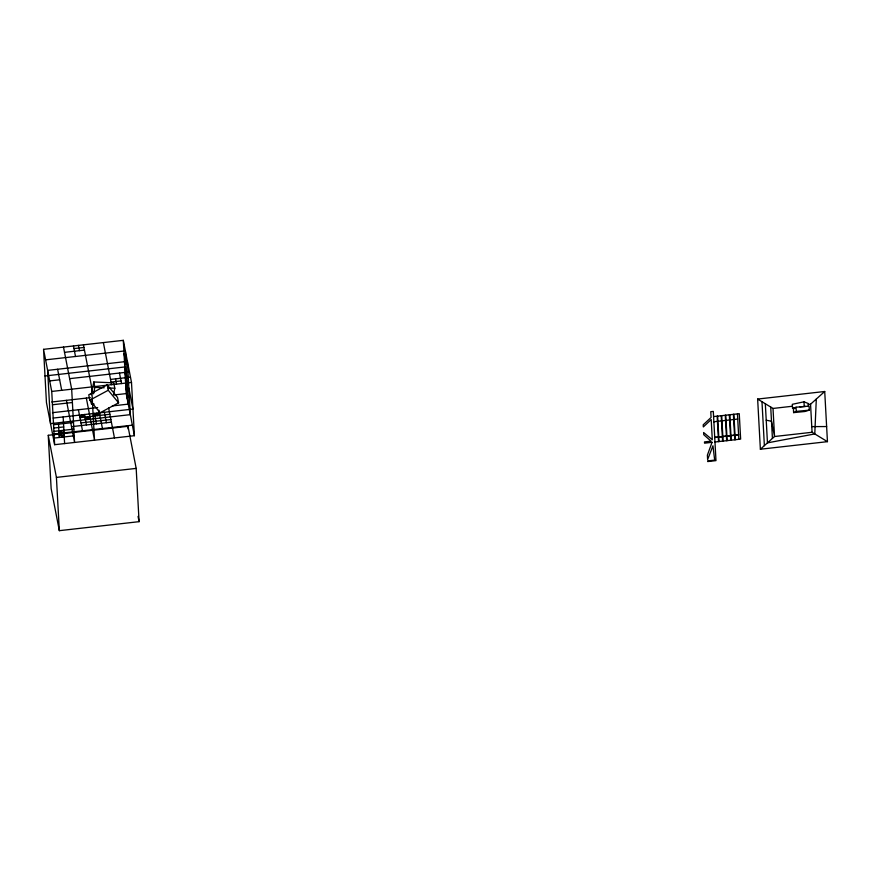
<?xml version="1.0" encoding="UTF-8"?>
<svg xmlns="http://www.w3.org/2000/svg" width="871" height="871" viewBox="0 0 871 871"><rect width="100%" height="100%" fill="white"/><g stroke="black" fill="none" stroke-linecap="round" stroke-linejoin="round"><path stroke-width="1.31" d="M816.312 399.038L814.777 433.932L767.46 442.871L765.326 403.752M91.215 394.759L93.818 381.977L113.753 382.837L114.809 388.237L113.502 394.617M94.144 404.1L91.477 403.992L91.999 401.433M93.567 393.768L94.874 387.377L93.818 381.977M760.372 449.229L774.537 436.513L812.077 432.277L827.45 441.662L824.717 391.493L757.639 399.06L760.372 449.229L827.45 441.662M808.277 404.46L810.553 404.209L824.717 391.493M796.029 407.214L793.416 409.043L793.612 412.614L804.869 411.504L809.322 410.143L809.094 406.115L796.029 407.214L796.257 411.395L793.612 412.614M107.198 384.862L88.766 394.803L89.811 400.203L100.132 412.756L118.576 402.816L117.52 397.416L107.198 384.862L108.254 390.262L118.576 402.816M89.811 400.203L108.254 390.262M808.375 406.169L808.223 403.491L803.998 401.814L792.316 404.307L792.534 408.238L794.254 408.455M792.534 408.238L795.288 407.726M799.839 406.888L805.544 406.409M43.55 349.336L123.312 340.332L131.499 382.434L134.406 435.696L54.633 444.7L46.457 402.598L43.55 349.336L51.737 391.438L54.633 444.7M73.97 348.585L83.943 347.464M64.519 352.341L84.454 350.098M45.597 359.854L125.359 350.861L128.266 404.122L112.315 405.919M44.998 375.967L124.771 366.963L126.807 377.491M49.691 380.91L59.664 379.789M69.626 378.656L129.452 371.906M110.53 379.418L130.476 377.176M111.042 382.053L121.015 380.932M51.737 391.438L131.499 382.434M51.77 401.999L90.323 397.644M114.047 394.966L126.219 393.594L134.406 435.696M52.456 404.754L72.402 402.5M52.489 412.669L97.683 407.574M53.185 418.069L132.947 409.065L128.854 388.02M79.686 416.327L84.672 415.761M94.645 414.64L99.632 414.073M79.947 417.645L109.855 414.269M85.184 418.396L90.17 417.83M53.545 424.721L73.491 422.479M80.97 422.903L110.878 419.528M53.73 428.053L63.703 426.932M71.509 426.659L111.39 422.163M53.915 431.385L73.85 429.131M58.988 432.484L63.975 431.929M52.587 434.172L132.359 425.179M48.232 435.304L127.993 426.3L136.181 468.402L139.088 521.664L59.326 530.668L51.139 488.566L48.232 435.304L56.419 477.406L59.326 530.668M59.174 435.816L64.149 435.25M54.274 438.048L74.22 435.794M56.419 477.406L136.181 468.402M757.639 399.06L773.013 408.445L792.425 406.245M713.589 416.588L739.261 413.692L740.644 439.104L714.971 442M713.872 421.825L717.432 421.292M717.933 421.368L721.493 420.835M721.994 420.911L725.543 420.366M726.055 420.453L729.604 419.909M730.116 419.985L733.665 419.452M734.177 419.528L737.726 418.995M714.721 437.384L718.281 436.981M718.782 436.926L722.342 436.523M722.843 436.469L726.403 436.066M726.904 436.012L730.464 435.609M730.965 435.544L734.525 435.141M735.026 435.086L738.586 434.683M714.721 437.514L718.292 437.111M718.782 437.057L722.353 436.654M722.843 436.6L726.414 436.197M726.904 436.142L730.475 435.74M730.965 435.685L734.536 435.282M735.026 435.228L738.597 434.825M796.257 411.395L809.322 410.143M811.772 426.616L826.623 426.55M94.874 387.377L104.172 387.78M108.156 387.943L114.809 388.237M766.219 420.192L771.488 421.259L774.537 436.513L773.013 408.445M124.041 353.648L126.088 364.176M125.13 373.626L127.177 384.144M125.315 376.947L126.328 382.217M125.489 380.279L127.536 390.807M126.088 384.579L126.6 387.203M126.143 385.407L126.393 386.724M125.674 383.61L126.698 388.869M126.273 387.911L126.785 390.535M125.86 386.942L127.895 397.459M119.479 373.038L121.526 383.567M115.516 378.863L116.54 384.122M138.064 516.405L139.088 521.664M103.377 342.586L111.553 384.688M108.581 407.693L114.46 437.95M104.357 412.201L106.404 422.729M98.859 410.132L102.44 428.554M96.877 413.039L97.389 415.674M83.431 344.829L91.618 386.931L94.514 440.203L86.338 398.101M94.384 413.322L96.431 423.85M90.856 400.747L91.477 403.992M78.444 345.395L79.468 350.654M87.427 416.795L87.938 419.43M73.458 345.961L75.505 356.479M84.422 414.444L86.469 424.972M81.928 414.727L82.44 417.361M78.412 409.751L82.505 430.797M63.496 347.083L71.672 389.185L74.579 442.446L66.392 400.344M57.617 369.26L61.71 390.306M810.553 404.209L812.077 432.277M803.998 401.814L804.227 406.082M770.715 407.04L772.425 438.418M761.983 401.705L764.379 445.636M737.454 413.899L738.837 439.311M733.883 414.302L735.276 439.713M733.393 414.356L734.776 439.768M729.833 414.759L731.215 440.171M729.332 414.814L730.715 440.225M725.772 415.217L727.154 440.628M725.271 415.271L726.654 440.682M721.711 415.674L723.093 441.085M721.21 415.728L722.592 441.14M717.65 416.131L719.032 441.543M717.149 416.186L718.531 441.597M125.794 372.222L127.242 398.864M126.262 384.231L126.622 390.883M125.642 376.25L126.36 389.566M123.312 340.332L126.219 393.594M127.993 426.3L128.146 428.968M63.158 416.948L64.606 443.579M61.384 430.546L61.754 437.198M60.23 432.343L60.328 434.008M58.531 424.166L59.261 437.482M712.053 442.326L707.383 455.141L707.622 459.583L712.946 445.81L714.677 460.106L707.698 460.89L707.731 461.565L715.984 460.628L713.305 411.406L710.769 411.7L711.084 417.481L703.202 424.808L703.322 426.953L711.204 419.539L712.293 439.713L703.626 432.528L703.746 434.694L711.041 441.172L704.487 441.913L704.552 443.176L712.053 442.326M127.406 361.389L47.644 370.382L50.54 423.644L130.312 414.65L127.406 361.389"/></g></svg>
